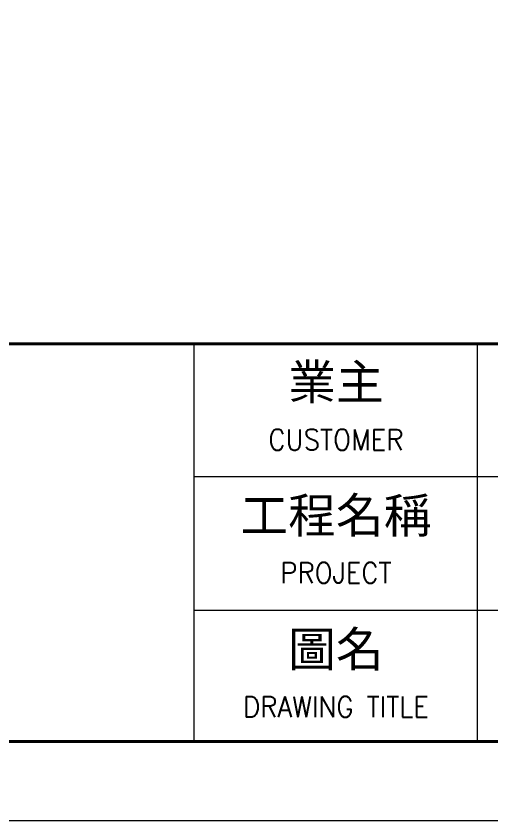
# Model space of a CAD drawing. Extents: x -3378 to 102197, y -3799 to 48702.
# Drawn here: x 19730 to 22542, y 14539 to 19311 of the extents above; entities that cross this region are included whole.
import ezdxf

# ---------------------------------------------------------------- set-up
doc = ezdxf.new("R2010")
doc.units = 0
doc.layers.add('(圖框)', color=7, linetype='Continuous')
doc.layers.add('0-蝶翼', color=7, linetype='Continuous')
doc.styles.get("Standard").update_dxf_attribs({"font": 'romans.shx', "bigfont": 'chinese.shx'})
doc.styles.add('型式1', font='')
doc.styles.get('型式1').set_extended_font_data('PMingLiU')

# ---------------------------------------------------------------- blocks, each defined once
blk = doc.blocks.new('PLAN-圖框')
at = {"layer": '(圖框)', "color": 2, "lineweight": 0}
for p, q in [((12784.83502843432, -14142.06558022447), (12784.83502843432, -12894.85162105487)), ((13672.31715495275, -14142.06558022447), (13672.31715495275, -12894.85162105487)), ((12784.83502843432, -13310.58960744509), (20200.66864979948, -13310.58960744509)), ((12784.83502843432, -13730.4018261015), (16933.14424535516, -13730.4018261015))]:
    blk.add_line(p, q, dxfattribs=at)
at = {"layer": '(圖框)', "color": 240, "linetype": 'Continuous', "lineweight": 40, "flags": 128}
blk.add_lwpolyline([(149.6656750997645, -12894.85162105487), (20200.66864979948, -12894.85162105487)], dxfattribs=at)
at = {"layer": '(圖框)', "color": 1, "linetype": 'Continuous', "lineweight": 40, "flags": 128}
blk.add_lwpolyline([(149.6656750997645, -12894.85162105487), (20200.66864979948, -12894.85162105487)], dxfattribs=at)
at = {"layer": '(圖框)', "color": 4, "linetype": 'Continuous', "lineweight": 0}
blk.add_3dface([(20499.99999999997, -14391.50837205807), (-2.91038304567337e-11, -14391.50837205807), (-2.91038304567337e-11, 8.731149137020111e-11), (20499.99999999997, 8.731149137020111e-11)], dxfattribs=at)
at = {"layer": '(圖框)', "color": 1, "linetype": 'Continuous', "lineweight": 40}
blk.add_3dface([(149.6656750997645, -14142.06558022447), (20200.66864979948, -14142.06558022447), (20200.66864979948, -249.442791833575), (149.6656750997645, -249.442791833575)], dxfattribs=at)
at = {"layer": '(圖框)', "color": 2, "linetype": 'Continuous', "char_height": 109.7548284068837, "attachment_point": 5, "line_spacing_factor": 0.7257918420670635}
for s, insert in [('{\\fDFKai-SB|b0|i0|c136|p70;業主\\P}', (13228.63441842885, -13020.9585145126)), ('{\\fDFKai-SB|b0|i0|c136|p70;工程名稱\\P}', (13228.63441842885, -13439.12202197223)), ('{\\fDFKai-SB|b0|i0|c136|p70;圖名}', (13228.63441842885, -13858.9342406278))]:
    blk.add_mtext(s, dxfattribs=dict(at, insert=insert))
at = {"layer": '(圖框)', "color": 132, "char_height": 64.8551258767949, "attachment_point": 5}
for s, insert in [('\\W0.923077x;CUSTOMER', (13228.63441842885, -13195.56846879644)), ('\\W0.923077x;PROJECT', (13228.63441842885, -13613.16350525778)), ('\\W0.923077x;DRAWING TITLE', (13228.63441842885, -14033.54419491137))]:
    blk.add_mtext(s, dxfattribs=dict(at, insert=insert))
at = {"layer": '(圖框)', "style": '型式1'}
blk.add_attdef('全球人壽', (13776.27115612327, -13971.49430849304), '', height=124.7213959169183, dxfattribs=at)
at = {"style": '型式1', "width": 0.8}
blk.add_attdef('圖號-橫', (17230.33470887071, -13782.18612660712), '', height=103.4377137583717, dxfattribs=at)

msp = doc.modelspace()

# ---------------------------------------------------------------- block references
at = {"layer": '0-蝶翼', "xscale": 1.89, "yscale": 1.89, "zscale": 1.89}
msp.add_blockref('PLAN-圖框', (-3377.945968674467, 41739.23676405256), dxfattribs=at)

doc.saveas('drawing.dxf')
